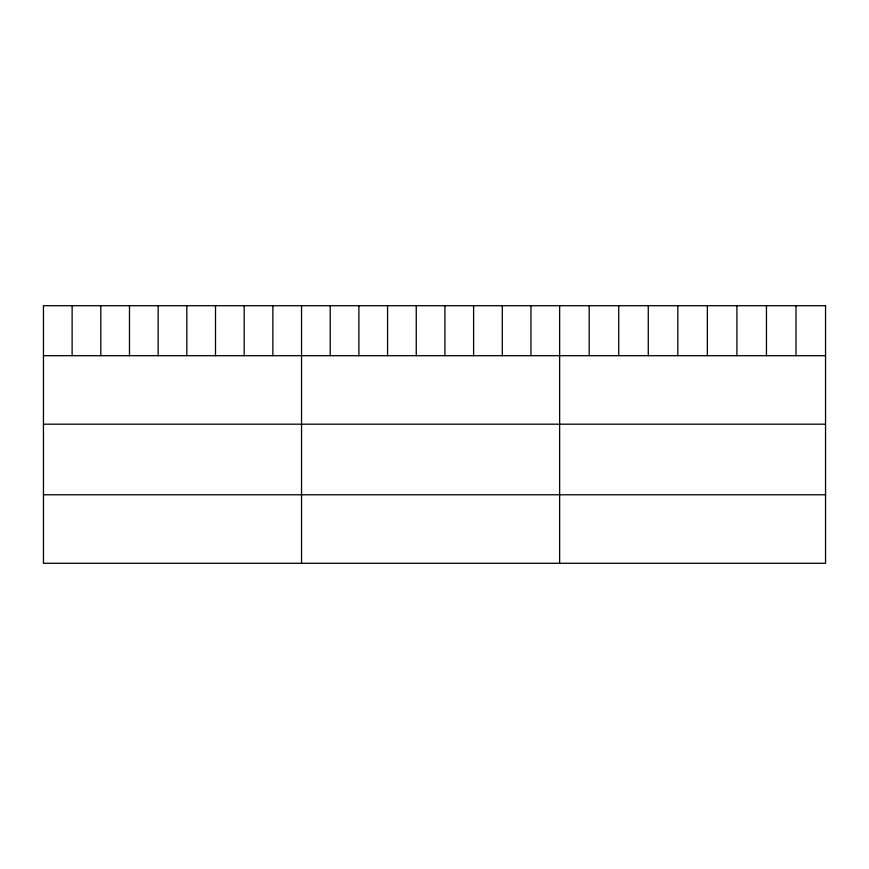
<?xml version="1.0" encoding="UTF-8"?>
<svg xmlns="http://www.w3.org/2000/svg" width="869" height="869" viewBox="0 0 869 869"><rect width="100%" height="100%" fill="white"/><g stroke="black" fill="none" stroke-linecap="round" stroke-linejoin="round"><path stroke-width="1.3" d="M43.45 355.693L825.55 355.693M43.45 424.191L825.55 424.191M43.45 494.776L825.55 494.776M796.004 305.714L796.004 355.693M766.458 305.714L766.458 355.693M736.912 305.714L736.912 355.693M707.366 305.714L707.366 355.693M677.82 305.714L677.82 355.693M648.274 305.714L648.274 355.693M618.728 305.714L618.728 355.693M589.182 305.714L589.182 355.693M559.636 305.714L559.636 563.286M530.959 305.714L530.959 355.693M502.282 305.714L502.282 355.693M473.605 305.714L473.605 355.693M444.928 305.714L444.928 355.693M416.251 305.714L416.251 355.693M387.574 305.714L387.574 355.693M358.897 305.714L358.897 355.693M330.22 305.714L330.22 355.693M301.543 305.714L301.543 563.286M272.866 305.714L272.866 355.693M244.189 305.714L244.189 355.693M215.512 305.714L215.512 355.693M186.835 305.714L186.835 355.693M158.158 305.714L158.158 355.693M129.481 305.714L129.481 355.693M100.804 305.714L100.804 355.693M72.127 305.714L72.127 355.693M825.55 305.714L43.45 305.714L43.45 563.286L825.55 563.286L825.55 305.714"/></g></svg>
